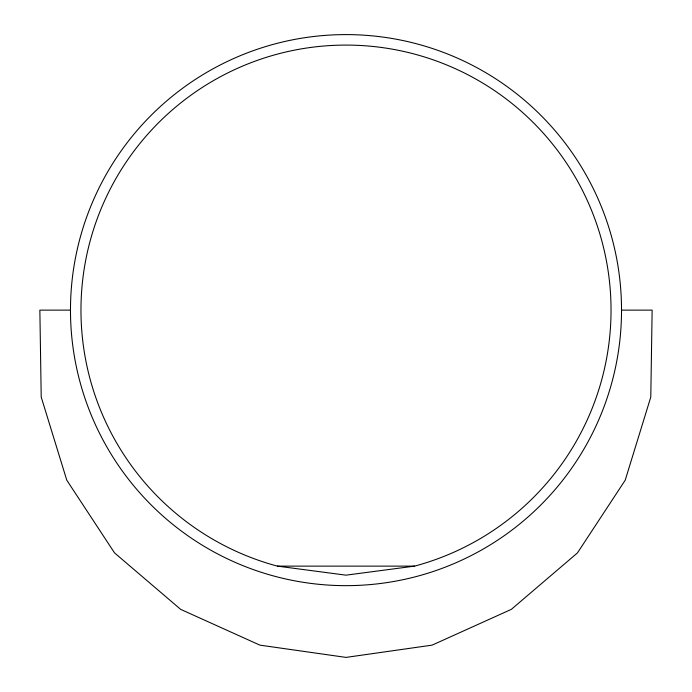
<?xml version="1.0" encoding="UTF-8"?>
<svg xmlns="http://www.w3.org/2000/svg" width="692" height="692" viewBox="0 0 692 692"><rect width="100%" height="100%" fill="white"/><g stroke="black" fill="none" stroke-linecap="round" stroke-linejoin="round"><path stroke-width="1.04" d="M414.594 566.125L346 575.164L277.405 566.125A265.036 265.036 0 0 1 128.894 158.105A265.036 265.036 0 0 1 563.106 158.105A265.036 265.036 0 0 1 414.594 566.125L277.405 566.125M70.472 310.128L39.859 310.128L41.217 397.078L66.787 480.196L114.526 552.882L180.647 609.358L259.907 645.143L346 657.4L432.093 645.143L511.353 609.358L577.474 552.882L625.213 480.196L650.783 397.078L652.141 310.128L621.528 310.128A275.528 275.528 0 0 0 208.24 71.51A275.528 275.528 0 0 0 208.24 548.739A275.528 275.528 0 0 0 621.528 310.128"/></g></svg>
